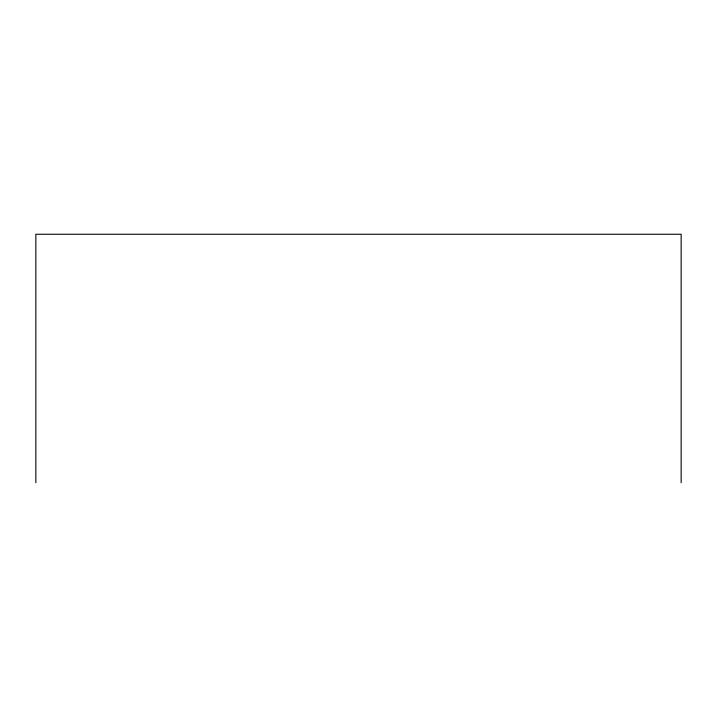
<?xml version="1.0" encoding="UTF-8"?>
<svg xmlns="http://www.w3.org/2000/svg" width="717" height="717" viewBox="0 0 717 717"><rect width="100%" height="100%" fill="white"/><g stroke="black" fill="none" stroke-linecap="round" stroke-linejoin="round"><path stroke-width="1.08" d="M681.15 482.747L681.15 234.253L35.85 234.253L35.85 482.747"/></g></svg>
